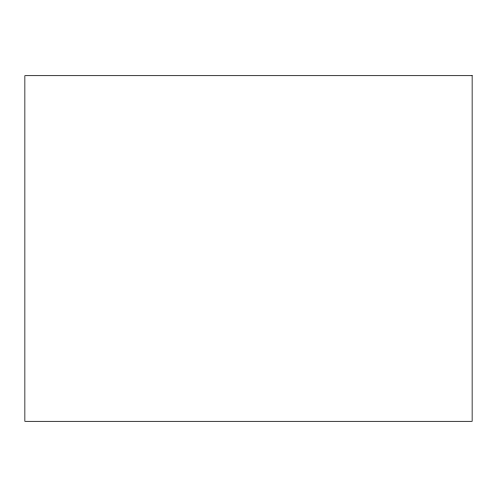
<?xml version="1.0" encoding="UTF-8"?>
<svg xmlns="http://www.w3.org/2000/svg" width="497" height="497" viewBox="0 0 497 497"><rect width="100%" height="100%" fill="white"/><g stroke="black" fill="none" stroke-linecap="round" stroke-linejoin="round"><path stroke-width="0.75" d="M472.15 75.681L24.85 75.681L24.85 421.319L472.15 421.319L472.15 75.681"/></g></svg>
